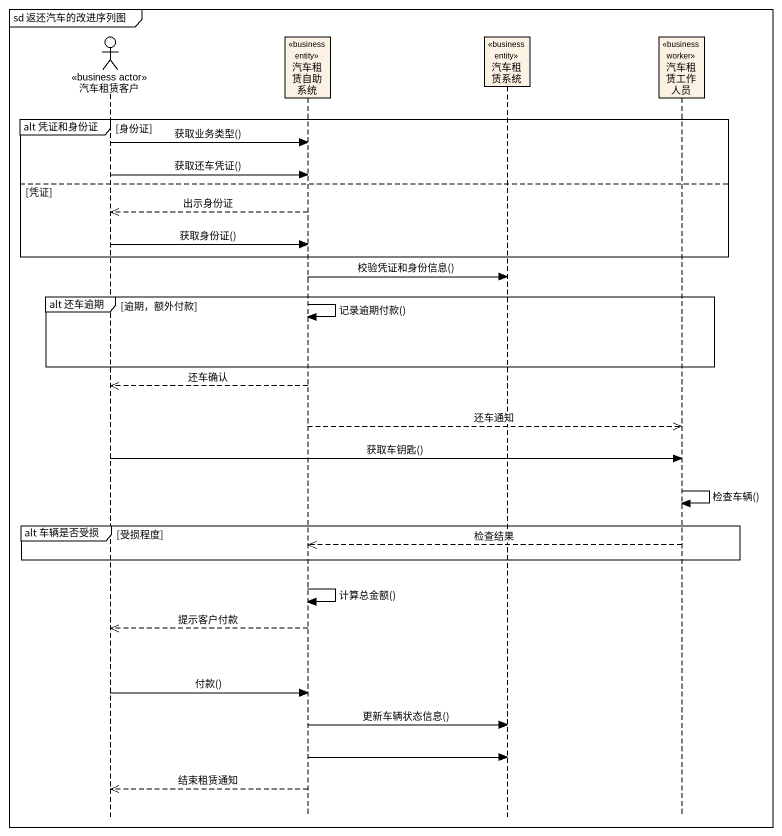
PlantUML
@startuml
mainframe sd 返还汽车的改进序列图
hide footbox
actor 汽车租赁客户 <<business actor>>
participant 汽车租赁自助系统 <<business entity>>
participant 汽车租赁系统 <<business entity>>
participant 汽车租赁工作人员 <<business worker>>

group alt 凭证和身份证 [身份证]
  汽车租赁客户 -> 汽车租赁自助系统 : 获取业务类型()
  汽车租赁客户 -> 汽车租赁自助系统 : 获取还车凭证()
else 凭证
  汽车租赁自助系统 -->> 汽车租赁客户 : 出示身份证
  汽车租赁客户 -> 汽车租赁自助系统 : 获取身份证()
end
汽车租赁自助系统 -> 汽车租赁系统 : 校验凭证和身份信息()
group alt 还车逾期 [逾期，额外付款]
  汽车租赁自助系统 -> 汽车租赁自助系统 : 记录逾期付款()
end
汽车租赁自助系统 -->> 汽车租赁客户 : 还车确认
汽车租赁自助系统 -->> 汽车租赁工作人员 : 还车通知
汽车租赁客户 -> 汽车租赁工作人员 : 获取车钥匙()
汽车租赁工作人员 -> 汽车租赁工作人员 : 检查车辆()
group alt 车辆是否受损 [受损程度]
  汽车租赁工作人员 -->> 汽车租赁自助系统 : 检查结果
end
汽车租赁自助系统 -> 汽车租赁自助系统 : 计算总金额()
汽车租赁自助系统 -->> 汽车租赁客户 : 提示客户付款
汽车租赁客户 -> 汽车租赁自助系统 : 付款()
汽车租赁自助系统 -> 汽车租赁系统 : 更新车辆状态信息()
汽车租赁自助系统 -> 汽车租赁系统
汽车租赁自助系统 -->> 汽车租赁客户 : 结束租赁通知
@enduml
